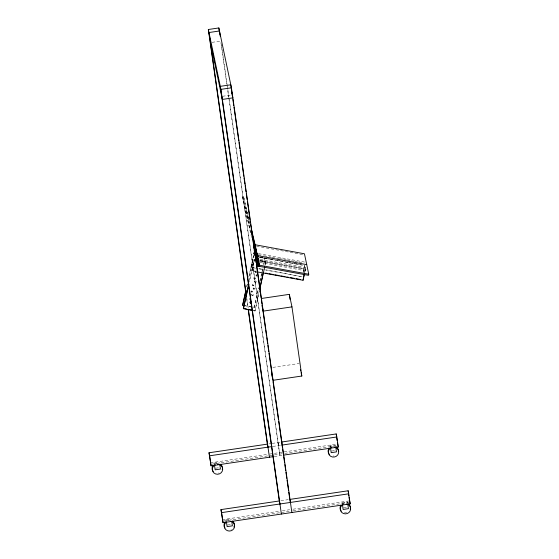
<?xml version="1.0" encoding="UTF-8"?>
<svg xmlns="http://www.w3.org/2000/svg" width="559" height="559" viewBox="0 0 559 559"><rect width="100%" height="100%" fill="white"/><g stroke="black" fill="none" stroke-linecap="round" stroke-linejoin="round"><path stroke-width="0.42" stroke-dasharray="2.79 2.1" d="M255.526 268.25L251.201 267.132L253.618 255.959M251.27 267.468L253.926 255.183M256.253 271.702L251.927 270.591L254.345 259.418M251.997 270.926L254.415 259.753M254.792 261.528L255.03 260.417M303.285 271.681L304.662 265.301M303.181 272.82L304.732 265.637L259.642 257.385M304.529 272.743L305.626 267.621L258.831 259.062M304.774 272.282L305.466 269.089L259.523 260.683M259.893 262.464L305.836 270.87L305.626 267.621M246.715 286.411L247.274 283.867M248.762 277.089L253.416 255.896L248.839 277.425M246.792 286.746L247.344 284.203M249.489 280.541L254.142 259.348L249.377 281.729M244.346 305.703L254.282 307.548L258.489 287.717M259.977 280.939L261.843 272.464M262.024 271.611L262.772 268.222M263.513 264.833L265.001 258.048L263.589 265.169M254.282 307.548L258.558 288.053M260.054 281.275L262.842 268.558M253.353 310.699L255.009 311.007L259.215 291.176M264.987 264.896L265.735 261.507L259.935 260.431M255.009 311.007L259.285 291.512M265.057 265.232L265.735 261.507M251.606 237.568L242.501 197.013L243.647 196.74L249.454 221.043M246.798 217.451L247.951 217.185L243.647 196.74M212.022 42.351L220.099 41.156M222.531 96.281L231.419 94.96M272.904 367.389L299.177 363.504M268.963 443.895L271.388 443.532M272.191 443.413L280.422 442.197M272.834 446.438L281.058 445.223M210.436 462.824L267.922 454.32M269.585 454.069L337.622 444M214.104 463.097L219.387 462.314M330.348 447.417L330.131 445.921L335.414 445.139M211.588 464.215L283.804 453.524M284.664 453.398L337.084 445.642M274.259 456.5L282.491 455.285M215.606 468.211L219.373 467.659M331.634 451.043L335.407 450.484M280.918 500.724L288.185 499.648M222.391 519.66L279.877 511.15M282.351 510.786L289.618 509.71M292.951 509.214L348.725 500.962M226.053 519.884L231.328 519.101M342.08 502.709L347.363 501.926L347.677 503.435M223.537 521.051L292.315 510.87M293.175 510.744L349.04 502.471M227.548 524.999L231.321 524.44M343.575 507.824L347.349 507.272M256.567 246.184L303.355 254.743M258.517 253.646L304.459 262.052L304.753 263.478M258.272 254.757L263.38 255.694M264.232 255.847L271.038 257.098M271.884 257.252L278.689 258.496M279.542 258.649L282.945 259.271M283.797 259.432L286.348 259.9M287.2 260.054L290.603 260.676M291.456 260.829L294.006 261.298M294.859 261.451L298.261 262.073M299.114 262.234L301.664 262.702M260.424 257.203L262.975 257.671M263.827 257.825L267.23 258.447M268.082 258.607L270.633 259.076M271.485 259.229L273.183 259.537M279.144 260.627L280.842 260.941M286.795 262.031L291.05 262.807M294.453 263.429L297.011 263.897M259.697 257.175L275.86 260.131M276.712 260.291L283.518 261.535M284.37 261.689L291.176 262.933M292.022 263.093L295.425 263.715M296.277 263.869L298.827 264.337M299.68 264.491L303.083 265.113M260.298 260.487L305.389 268.753L305.836 270.87M260.131 261.353L306.073 269.759M251.201 267.132L255.456 267.908M258.859 268.537L264.812 269.627M265.665 269.78L302.321 276.81L265.735 270.116M258.929 268.872L262.332 269.494M251.927 270.591L256.183 271.367M260.04 257.126L263.352 257.741M259.278 257.308L265.078 258.384M260.012 260.767L265.804 261.843M243.451 305.214L254.212 307.212M253.283 310.364L254.939 310.671M249.531 222.664L245.932 207.578L244.779 207.85L250.788 232.991M247.951 217.185L249.552 223.886M242.501 197.013L250.111 228.855M330.131 445.921L330.453 447.431M253.709 254.135L253.409 252.717L253.688 256.295M255.344 277.851A0.727 0.692 -11.9 0 1 254.38 278.634A0.727 0.692 -11.9 0 1 254.17 277.453A0.727 0.692 -11.9 0 1 255.344 277.851L255.414 278.186A0.727 0.692 -11.9 0 1 254.45 278.969A0.727 0.692 -11.9 0 1 254.24 277.788A0.727 0.692 -11.9 0 1 255.414 278.186M256.071 281.31A0.727 0.692 -11.9 0 1 255.107 282.092A0.727 0.692 -11.9 0 1 254.897 280.911A0.727 0.692 -11.9 0 1 256.071 281.31L256.141 281.645A0.727 0.692 -11.9 0 1 255.177 282.428A0.727 0.692 -11.9 0 1 254.967 281.247A0.727 0.692 -11.9 0 1 256.141 281.645M253.849 284.671A0.727 0.692 -11.9 0 1 252.885 285.453A0.727 0.692 -11.9 0 1 252.675 284.272A0.727 0.692 -11.9 0 1 253.849 284.671L253.919 285.006A0.727 0.692 -11.9 0 1 252.954 285.789A0.727 0.692 -11.9 0 1 252.745 284.608A0.727 0.692 -11.9 0 1 253.919 285.006M254.576 288.123A0.727 0.692 -11.9 0 1 253.611 288.905A0.727 0.692 -11.9 0 1 253.402 287.724A0.727 0.692 -11.9 0 1 254.576 288.123L254.645 288.458A0.727 0.692 -11.9 0 1 253.681 289.241A0.727 0.692 -11.9 0 1 253.472 288.06A0.727 0.692 -11.9 0 1 254.645 288.458M252.458 291.015A0.727 0.692 -11.9 0 1 251.494 291.798A0.727 0.692 -11.9 0 1 251.284 290.617A0.727 0.692 -11.9 0 1 252.458 291.015L252.528 291.351A0.727 0.692 -11.9 0 1 251.564 292.133A0.727 0.692 -11.9 0 1 251.354 290.953A0.727 0.692 -11.9 0 1 252.528 291.351M253.185 294.474A0.727 0.692 -11.9 0 1 252.221 295.257A0.727 0.692 -11.9 0 1 252.011 294.076A0.727 0.692 -11.9 0 1 253.185 294.474L253.255 294.81A0.727 0.692 -11.9 0 1 252.291 295.592A0.727 0.692 -11.9 0 1 252.081 294.411A0.727 0.692 -11.9 0 1 253.255 294.81M277.851 442.574L278.487 445.607M347.363 501.926L347.572 503.421M221.441 44.79L227.709 88.811M227.827 89.671L279.919 455.662L228.792 97.867M220.924 42.624L228.666 97.007M246.687 297.528L248.161 307.883M246.666 298.82L248.014 308.309M346.629 512.617A5.199 4.975 -11.9 0 1 344.421 512.764M342.213 503.841A5.199 4.975 -11.9 0 1 346.797 503.044M231.3 529.541A5.199 4.975 -11.9 0 1 230.951 529.673M226.486 520.813A5.199 4.975 -11.9 0 1 231.119 520.331M218.653 473.005A5.199 4.975 -11.9 0 1 218.296 473.089M214.544 464.026A5.199 4.975 -11.9 0 1 218.101 463.285M333.954 455.976A5.199 4.975 -11.9 0 1 333.22 456.032M329.971 447.277A5.199 4.975 -11.9 0 1 334.855 446.264M256.42 272.61A0.727 0.692 -11.9 0 1 255.365 272.009A0.727 0.692 -11.9 0 1 256.427 271.381M256.413 272.24A0.727 0.692 -11.9 0 1 255.477 272.128A0.727 0.692 -11.9 0 1 255.477 271.213A0.727 0.692 -11.9 0 1 256.42 271.08M249.454 299.421A0.727 0.692 -11.9 0 1 249.461 298.904M249.454 299.212A0.727 0.692 -11.9 0 1 249.454 298.45M257.14 275.692A0.727 0.692 -11.9 0 1 256.12 275.475A0.727 0.692 -11.9 0 1 256.42 274.504M257.147 276.069A0.727 0.692 -11.9 0 1 256.19 275.811A0.727 0.692 -11.9 0 1 256.42 274.881"/><path stroke-width="0.84" d="M254.254 244.604L304.445 253.786L308.75 274.231L308.505 275.342L257.461 266L257.699 264.889L255.156 252.787M304.18 274.343L303.048 280.262L257.105 271.856M303.048 280.262L304.424 273.882M245.785 290.652L242.62 305.06L244.346 305.703M242.697 305.396L246.044 290.135M252.528 310.545L243.354 308.512L248.748 283.93M243.424 308.854L248.818 284.272M259.593 289.478L263.31 272.526M259.662 289.814L264.687 266.929M254.114 245.618L255.26 245.345L251.257 228.582M255.26 245.345L259.558 265.791L258.412 266.063L253.409 245.108M246.295 296.228L208.339 29.501L218.842 27.95L231.433 87.812L291.875 512.498M208.339 29.501L220.931 89.363L231.433 87.812M261.367 298.492L289.331 294.348L291.966 306.877L301.811 376.032L272.995 380.295L271.415 372.776M291.966 306.877L263.156 311.139L261.926 305.298M273.456 456.619L211.071 465.85L209.003 452.769L267.349 444.132L267.985 447.158M281.282 442.071L336.197 433.938L336.832 436.97L338.265 447.025L283.35 455.152M209.003 452.769L209.639 455.795L272.023 446.557M281.918 445.097L336.832 436.97M290.442 502.436L289.807 499.411L348.145 490.774L350.214 503.862L223.027 522.686L220.959 509.605L279.304 500.969L279.94 503.994M220.959 509.605L221.595 512.631L348.788 493.8M254.261 252.871L257.664 253.493M306.73 264.624L255.68 255.288L255.442 256.399L257.992 256.867M254.778 255.337L258.181 255.966M255.428 258.44L258.831 259.062M255.882 260.571L259.285 261.193M257.699 264.889L308.75 274.231M265.539 273.078L267.244 273.393M268.942 273.7L273.197 274.483M274.902 274.79L279.151 275.566M280.856 275.88L285.111 276.656M286.809 276.971L288.514 277.285M290.212 277.592L294.467 278.368M296.165 278.682L300.421 279.458M256.728 256.511L258.384 256.819M243.354 308.512L246.659 309.134M248.315 309.441L252.451 310.21M251.333 230.203L257.538 256.183M251.753 233.103L259.558 265.791M254.792 249.754L256.392 256.455M338.265 447.025L337.384 442.323M349.578 500.836L350.214 503.862M300.407 369.345L300.756 371.022M301.105 372.692L301.811 376.032M231.685 92.277L232.048 93.989M232.223 94.841L232.858 97.867L222.363 99.425L210.408 42.589M254.212 250.565L257.461 266M348.145 490.774L348.865 495.805M349.102 497.482L349.459 499.998M347.782 504.183L348.425 508.662L343.142 509.445L342.394 504.218M336.197 433.938L336.553 436.453M336.791 438.13L337.147 440.646M335.728 446.648L336.476 451.882L331.194 452.657L330.558 448.178M289.331 294.348L290.072 299.533M232.635 97.734L230.79 84.786L220.295 86.338L279.381 501.528M232.879 99.46L233.739 105.497M233.99 107.23L238.777 140.889M239.021 142.615L239.888 148.659M240.132 150.385L240.992 156.429M241.236 158.155L242.096 164.199M242.34 165.925L243.815 176.281M244.059 178.007L244.919 184.051M245.17 185.777L246.03 191.821M246.274 193.547L247.134 199.584M247.378 201.317L248.238 207.354M248.482 209.08L249.342 215.124M249.587 216.85L249.957 219.442M250.201 221.168L250.446 222.894M250.698 224.62L251.061 227.213M251.312 228.938L254.995 254.834M255.239 256.56L256.099 262.597M256.343 264.323L261.137 297.989M261.381 299.715L261.996 304.033M262.485 307.485L265.434 328.203M265.686 329.929L266.545 335.973M266.79 337.699L267.649 343.736M267.894 345.462L268.753 351.506M268.998 353.232L272.561 378.268M273.051 381.72L277.355 411.927M277.599 413.653L278.459 419.697M278.703 421.423L282.393 447.319M282.637 449.045L283.497 455.089M283.741 456.815L284.601 462.859M284.845 464.585L285.705 470.629M285.949 472.355L286.816 478.392M287.06 480.118L288.535 490.481M288.779 492.206L289.639 498.251M220.211 36.153L219.477 30.976L208.975 32.534L246.568 296.668M218.842 27.95L219.701 33.994M220.931 89.363L281.373 514.049M248.406 309.609L269.417 457.22M248.14 309.176L267.551 445.558M231.754 521.358L232.39 525.837L227.108 526.62L226.472 522.134M219.813 464.571L220.449 469.05L215.166 469.833L214.418 464.599M221.595 512.631L223.027 522.686M209.639 455.795L211.071 465.85M348.432 503.841A5.199 4.975 -11.9 0 1 350.207 509.235M341.269 511.101A5.199 4.975 -11.9 0 1 340.934 505.14M346.3 503.952A5.199 4.975 -11.9 0 1 350.102 511.066A5.199 4.975 -11.9 0 1 341.828 512.498A5.199 4.975 -11.9 0 1 343.065 504.518M232.404 521.016A5.199 4.975 -11.9 0 1 233.907 527.074M225.011 527.996A5.199 4.975 -11.9 0 1 225.354 521.743M230.993 521.281A5.199 4.975 -11.9 0 1 233.893 528.555A5.199 4.975 -11.9 0 1 225.801 529.673A5.199 4.975 -11.9 0 1 226.709 521.875M220.456 464.229A5.199 4.975 -11.9 0 1 222.23 469.623M213.293 471.489A5.199 4.975 -11.9 0 1 213.175 465.235M217.584 464.291A5.199 4.975 -11.9 0 1 222.286 471.125A5.199 4.975 -11.9 0 1 213.852 472.886A5.199 4.975 -11.9 0 1 215.425 464.746M336.183 446.851A5.199 4.975 -11.9 0 1 338.474 451.399M329.572 454.572A5.199 4.975 -11.9 0 1 329.202 448.059M335.072 447.319A5.199 4.975 -11.9 0 1 337.776 454.893A5.199 4.975 -11.9 0 1 329.391 455.187A5.199 4.975 -11.9 0 1 331.794 447.438M251.291 302.761A0.727 0.692 -11.9 0 1 250.271 302.775A0.727 0.692 -11.9 0 1 250.271 301.797A0.727 0.692 -11.9 0 1 251.298 301.776M251.25 303.188A0.727 0.692 -11.9 0 1 250.306 303.076A0.727 0.692 -11.9 0 1 250.313 302.167A0.727 0.692 -11.9 0 1 251.257 302.028"/></g></svg>
